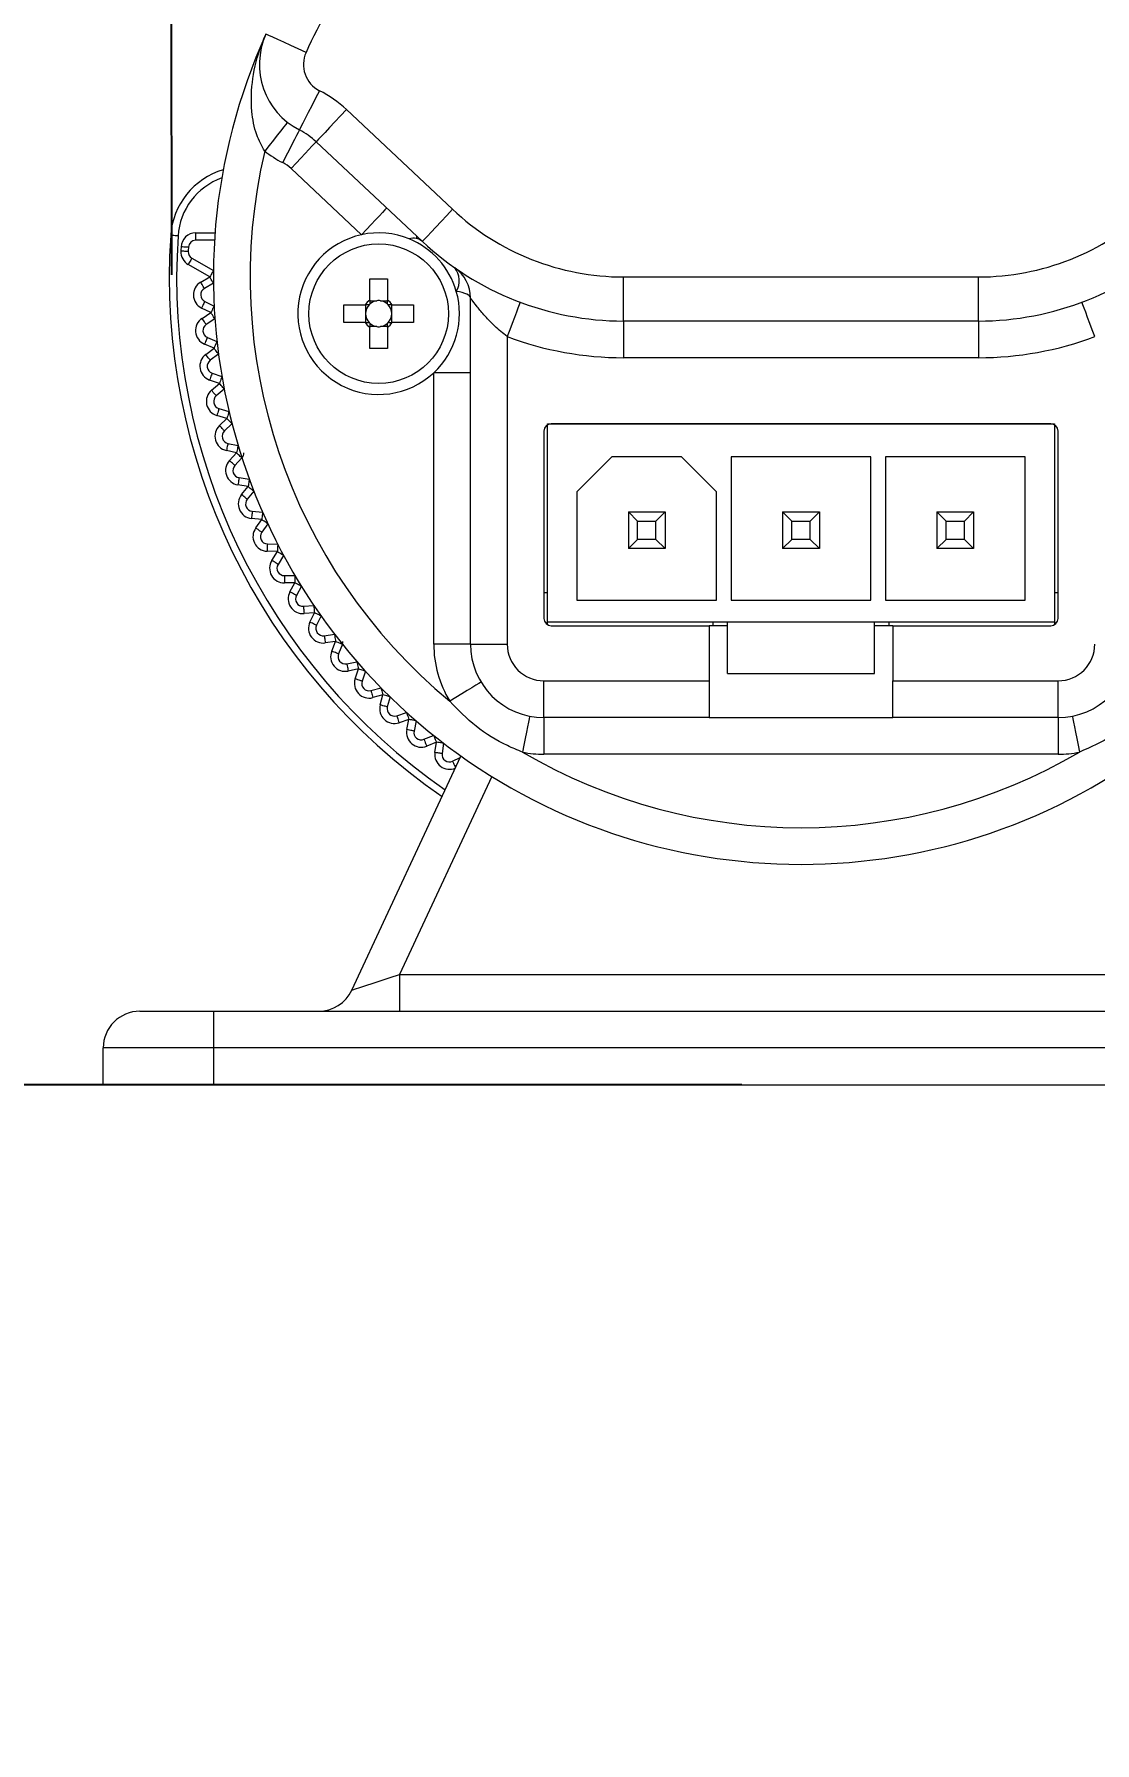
# Model space of a CAD drawing. Header units: inches. Extents: x -3.6 to 56, y -4.2 to 19.1.
# Drawn here: x -0.304 to 0.816, y 7.432 to 9.237 of the extents above; entities that cross this region are included whole.
import ezdxf

# ---------------------------------------------------------------- set-up
doc = ezdxf.new("R2010")
doc.units = ezdxf.units.IN
doc.header["$MEASUREMENT"] = 0
doc.layers.add('DIMENSIONS', color=1, linetype='Continuous')
doc.styles.get("Standard").update_dxf_attribs({"font": 'Arial.ttf'})
doc.dimstyles.new('Big 1IN', dxfattribs={"dimtxt": 1, "dimasz": 1, "dimexe": 0.18, "dimexo": 0.0625, "dimgap": 0.09, "dimtad": 0, "dimtih": 1, "dimtoh": 1, "dimdec": 5, "dimzin": 0, "dimdsep": 46, "dimlunit": 4, "dimtxsty": 'Standard', "dimcen": 0.5, "dimadec": 0, "dimazin": 0, "dimtfac": 1, "dimtdec": 5, "dimtofl": 0, "dimtmove": 0, "dimatfit": 3, "dimfxl": 1, "dimtolj": 1, "dimtzin": 0, "dimarcsym": 0})

# ---------------------------------------------------------------- blocks, each defined once
blk = doc.blocks.new('*D13')
at = {"layer": 'Defpoints', "color": 0, "transparency": 16777216}
for p in [(-0.1629, 12.3502), (-0.159, 8.9205), (1.1713, 8.922)]:
    blk.add_point(p, dxfattribs=at)
at = {"layer": 'DIMENSIONS', "color": 0, "lineweight": -2, "transparency": 16777216}
for p, q in [((0.5022, 12.351), (2.2622, 16.7386)), ((2.2622, 16.7386), (2.4422, 16.7386)), ((1.1712, 8.9845), (1.1671, 12.5318)), ((-0.159, 8.983), (-0.1631, 12.5302)), ((1.1673, 12.3518), (-0.1629, 12.3502)), ((2.1673, 12.3529), (3.1673, 12.3541)), ((-1.1629, 12.3491), (-2.1629, 12.3479))]:
    blk.add_line(p, q, dxfattribs=at)
at = {"layer": 'DIMENSIONS', "color": 0, "transparency": 16777216}
for points in [[(-1.1631, 12.5158), (-1.1627, 12.1824), (-0.1629, 12.3502)], [(2.1671, 12.5196), (2.1675, 12.1863), (1.1673, 12.3518)]]:
    blk.add_solid(points, dxfattribs=at)
at = {"layer": 'DIMENSIONS', "color": 0, "transparency": 16777216, "insert": (6.1612, 16.7386), "char_height": 1, "attachment_point": 5}
blk.add_mtext('\\A1;1{\\H1x;\\S11/32;}"\\P [33.79 mm]', dxfattribs=at)
blk = doc.blocks.new('*D14')
at = {"layer": 'Defpoints', "color": 0, "transparency": 16777216}
for p in [(-3.4112, 9.4594), (0.5058, 9.4594), (0.5058, 8.1273)]:
    blk.add_point(p, dxfattribs=at)
at = {"layer": 'DIMENSIONS', "color": 0, "lineweight": -2, "transparency": 16777216}
for p, q in [((-3.4112, 10.4594), (-3.4112, 11.4594)), ((0.4433, 9.4594), (-3.5912, 9.4594)), ((0.4433, 8.1273), (-3.5912, 8.1273)), ((-3.4112, 7.1273), (-3.4112, 6.1273)), ((-3.4112, -1.9835), (-3.4112, 6.1273)), ((-2.4112, -1.9835), (-3.4112, -1.9835))]:
    blk.add_line(p, q, dxfattribs=at)
at = {"layer": 'DIMENSIONS', "color": 0, "transparency": 16777216}
for points in [[(-3.5779, 10.4594), (-3.2445, 10.4594), (-3.4112, 9.4594)], [(-3.5779, 7.1273), (-3.2445, 7.1273), (-3.4112, 8.1273)]]:
    blk.add_solid(points, dxfattribs=at)
at = {"layer": 'DIMENSIONS', "color": 0, "transparency": 16777216, "char_height": 1, "attachment_point": 5}
for s, insert in [('\\A1;1{\\H1x;\\S11/32;}"', (1.0758, -0.7241)), ('\\A1;[33.83 mm]', (1.0758, -2.71))]:
    blk.add_mtext(s, dxfattribs=dict(at, insert=insert))

msp = doc.modelspace()

# ---------------------------------------------------------------- linework, layer by layer
at = {"color": 7, "linetype": 'Continuous', "lineweight": 15}
for p, q in [((0.025554, 9.157744), (0.137718, 9.052425)), ((0.105847, 9.018483), (-0.006317, 9.123802)), ((0.041625, 9.025563), (-0.032875, 9.095517)), ((-0.133612, 9.019724), (-0.133612, 9.027484)), ((-0.113751, 9.019724), (-0.133612, 9.019724)), ((0.099556, 9.02439), (0.099556, 9.021146)), ((-0.118845, 8.980925), (-0.141573, 8.994047)), ((-0.137693, 9.000767), (-0.114965, 8.987645)), ((-0.12835, 8.975437), (-0.118845, 8.980925)), ((0.050321, 8.978985), (0.068945, 8.978985)), ((0.050321, 8.956407), (0.050321, 8.978985)), ((0.068945, 8.978985), (0.068945, 8.956407)), ((0.318318, 8.980925), (0.693337, 8.980925)), ((0.318318, 8.934365), (0.318318, 8.980925)), ((0.693337, 8.934365), (0.693337, 8.980925)), ((-0.114965, 8.974204), (-0.12447, 8.968717)), ((0.156632, 8.59293), (0.156632, 8.958854)), ((-0.117705, 8.943208), (-0.127524, 8.948112)), ((-0.126862, 8.937156), (-0.117705, 8.943208)), ((-0.124057, 8.955054), (-0.114238, 8.95015)), ((0.022773, 8.932813), (0.022773, 8.951437)), ((0.022773, 8.951437), (0.045352, 8.951437)), ((0.045987, 8.944136), (0.045987, 8.951437)), ((0.045987, 8.932813), (0.045987, 8.940114)), ((0.050321, 8.955771), (0.057622, 8.955771)), ((0.061644, 8.955771), (0.068945, 8.955771)), ((0.073279, 8.951437), (0.073279, 8.944136)), ((0.073279, 8.940114), (0.073279, 8.932813)), ((0.073914, 8.951437), (0.096492, 8.951437)), ((0.096492, 8.951437), (0.096492, 8.932813)), ((-0.113426, 8.936734), (-0.122583, 8.930683)), ((0.045352, 8.932813), (0.022773, 8.932813)), ((0.057622, 8.928479), (0.050321, 8.928479)), ((0.050321, 8.905266), (0.050321, 8.927844)), ((0.068945, 8.928479), (0.061644, 8.928479)), ((0.068945, 8.927844), (0.068945, 8.905266)), ((0.096492, 8.932813), (0.073914, 8.932813)), ((0.693337, 8.934365), (0.318318, 8.934365)), ((0.318318, 8.934365), (0.318318, 8.895566)), ((0.693337, 8.934365), (0.693337, 8.895566)), ((-0.11429, 8.905629), (-0.124387, 8.909931)), ((-0.123065, 8.899035), (-0.11429, 8.905629)), ((-0.121346, 8.91707), (-0.111249, 8.912768)), ((0.068945, 8.905266), (0.050321, 8.905266)), ((0.195431, 8.917903), (0.195431, 8.59293)), ((-0.109629, 8.899425), (-0.118403, 8.892832)), ((0.693337, 8.895566), (0.318318, 8.895566)), ((-0.108613, 8.868325), (-0.118951, 8.872009)), ((-0.116973, 8.861213), (-0.108613, 8.868325)), ((-0.116346, 8.879319), (-0.106008, 8.875634)), ((0.156632, 8.879683), (0.117832, 8.879683)), ((0.117832, 8.59293), (0.117832, 8.879683)), ((-0.103585, 8.862414), (-0.111945, 8.855302)), ((-0.100693, 8.831431), (-0.111235, 8.834485)), ((-0.109076, 8.841938), (-0.098534, 8.838885)), ((-0.108609, 8.823828), (-0.100693, 8.831431)), ((-0.095317, 8.825835), (-0.103233, 8.818231)), ((0.234231, 8.817967), (0.234231, 8.620089)), ((0.238111, 8.825727), (0.773544, 8.825727)), ((0.238111, 8.616209), (0.238111, 8.825727)), ((0.769664, 8.825727), (0.241991, 8.825727)), ((0.773544, 8.825727), (0.773544, 8.616209)), ((0.777424, 8.620089), (0.777424, 8.817967)), ((-0.09056, 8.795083), (-0.101268, 8.797494)), ((-0.099563, 8.805065), (-0.088855, 8.802653)), ((-0.098002, 8.787016), (-0.09056, 8.795083)), ((-0.084857, 8.789821), (-0.092299, 8.781754)), ((0.30601, 8.790807), (0.26915, 8.753948)), ((0.379729, 8.790807), (0.30601, 8.790807)), ((0.416588, 8.753948), (0.379729, 8.790807)), ((0.579546, 8.790807), (0.432108, 8.790807)), ((0.432108, 8.790807), (0.432108, 8.639489)), ((0.579546, 8.639489), (0.579546, 8.790807)), ((0.742504, 8.790807), (0.595066, 8.790807)), ((0.595066, 8.790807), (0.595066, 8.639489)), ((0.742504, 8.639489), (0.742504, 8.790807)), ((-0.078251, 8.759413), (-0.089085, 8.761174)), ((-0.08784, 8.768833), (-0.077006, 8.767072)), ((-0.085193, 8.750911), (-0.078251, 8.759413)), ((-0.07224, 8.754505), (-0.079182, 8.746004)), ((0.26915, 8.753948), (0.26915, 8.639489)), ((0.416588, 8.639489), (0.416588, 8.753948)), ((-0.063811, 8.724551), (-0.074731, 8.725655)), ((-0.073951, 8.733375), (-0.063031, 8.732272)), ((-0.070227, 8.715646), (-0.063811, 8.724551)), ((0.333169, 8.722908), (0.32347, 8.732608)), ((0.32347, 8.732608), (0.362269, 8.732608)), ((0.32347, 8.732608), (0.32347, 8.693808)), ((0.333169, 8.722908), (0.352569, 8.722908)), ((0.333169, 8.703508), (0.333169, 8.722908)), ((0.352569, 8.722908), (0.362269, 8.732608)), ((0.352569, 8.703508), (0.352569, 8.722908)), ((0.362269, 8.732608), (0.362269, 8.693808)), ((0.496127, 8.722908), (0.486427, 8.732608)), ((0.486427, 8.732608), (0.525227, 8.732608)), ((0.486427, 8.732608), (0.486427, 8.693808)), ((0.496127, 8.722908), (0.515527, 8.722908)), ((0.496127, 8.703508), (0.496127, 8.722908)), ((0.515527, 8.722908), (0.525227, 8.732608)), ((0.515527, 8.703508), (0.515527, 8.722908)), ((0.525227, 8.732608), (0.525227, 8.693808)), ((0.659085, 8.722908), (0.649385, 8.732608)), ((0.649385, 8.732608), (0.688185, 8.732608)), ((0.649385, 8.732608), (0.649385, 8.693808)), ((0.659085, 8.722908), (0.678485, 8.722908)), ((0.659085, 8.703508), (0.659085, 8.722908)), ((0.678485, 8.722908), (0.688185, 8.732608)), ((0.678485, 8.703508), (0.678485, 8.722908)), ((0.688185, 8.732608), (0.688185, 8.693808)), ((-0.057515, 8.720016), (-0.06393, 8.71111)), ((0.32347, 8.693808), (0.333169, 8.703508)), ((0.352569, 8.703508), (0.333169, 8.703508)), ((0.362269, 8.693808), (0.352569, 8.703508)), ((0.486427, 8.693808), (0.496127, 8.703508)), ((0.515527, 8.703508), (0.496127, 8.703508)), ((0.525227, 8.693808), (0.515527, 8.703508)), ((0.649385, 8.693808), (0.659085, 8.703508)), ((0.678485, 8.703508), (0.659085, 8.703508)), ((0.688185, 8.693808), (0.678485, 8.703508)), ((-0.047292, 8.690625), (-0.058259, 8.691067)), ((-0.057947, 8.698821), (-0.04698, 8.698379)), ((-0.053158, 8.681349), (-0.047292, 8.690625)), ((-0.040734, 8.686478), (-0.0466, 8.677201)), ((0.362269, 8.693808), (0.32347, 8.693808)), ((0.525227, 8.693808), (0.486427, 8.693808)), ((0.688185, 8.693808), (0.649385, 8.693808)), ((-0.039885, 8.665296), (-0.028912, 8.665517)), ((-0.028755, 8.657758), (-0.039729, 8.657537)), ((-0.034051, 8.648145), (-0.028755, 8.657758)), ((-0.021958, 8.654015), (-0.027254, 8.644401)), ((-0.019832, 8.632922), (-0.008892, 8.633805)), ((0.238111, 8.647249), (0.234231, 8.647249)), ((0.26915, 8.639489), (0.416588, 8.639489)), ((0.432108, 8.639489), (0.579546, 8.639489)), ((0.595066, 8.639489), (0.742504, 8.639489)), ((0.777424, 8.647249), (0.773544, 8.647249)), ((-0.008268, 8.626071), (-0.019208, 8.625188)), ((-0.012973, 8.616155), (-0.008268, 8.626071)), ((-0.001257, 8.622744), (-0.005962, 8.612828)), ((0.428228, 8.616209), (0.238111, 8.616209)), ((0.238111, 8.613369), (0.238111, 8.616209)), ((0.412708, 8.616209), (0.412708, 8.61233)), ((0.583426, 8.616209), (0.428228, 8.616209)), ((0.428228, 8.56189), (0.428228, 8.616209)), ((0.773544, 8.616209), (0.583426, 8.616209)), ((0.583426, 8.56189), (0.583426, 8.616209)), ((0.598946, 8.61233), (0.598946, 8.616209)), ((0.773544, 8.616209), (0.773544, 8.613369)), ((0.002139, 8.601819), (0.013005, 8.603361)), ((0.014096, 8.595678), (0.003229, 8.594136)), ((0.009998, 8.585496), (0.014096, 8.595678)), ((0.241991, 8.61233), (0.408828, 8.61233)), ((0.408828, 8.61233), (0.408828, 8.55413)), ((0.428228, 8.61233), (0.408828, 8.61233)), ((0.602826, 8.61233), (0.583426, 8.61233)), ((0.602826, 8.61233), (0.602826, 8.55413)), ((0.602826, 8.61233), (0.769664, 8.61233)), ((0.021295, 8.592781), (0.017197, 8.582599)), ((0.156632, 8.59293), (0.117832, 8.59293)), ((0.156632, 8.59293), (0.195431, 8.59293)), ((0.025948, 8.572098), (0.036701, 8.574294)), ((0.038254, 8.566691), (0.0275, 8.564495)), ((0.034778, 8.55628), (0.038254, 8.566691)), ((0.045614, 8.564233), (0.042138, 8.553823)), ((0.428228, 8.56189), (0.583426, 8.56189)), ((0.051507, 8.54387), (0.062109, 8.54671)), ((0.234231, 8.515331), (0.234231, 8.55413)), ((0.234231, 8.55413), (0.408828, 8.55413)), ((0.408828, 8.55413), (0.408828, 8.515331)), ((0.602826, 8.55413), (0.777424, 8.55413)), ((0.602826, 8.515331), (0.602826, 8.55413)), ((0.777424, 8.515331), (0.777424, 8.55413)), ((0.064117, 8.539215), (0.053516, 8.536374)), ((0.061277, 8.528613), (0.064117, 8.539215)), ((0.071613, 8.537207), (0.068772, 8.526605)), ((0.078725, 8.517236), (0.089136, 8.520712)), ((0.091593, 8.513351), (0.081182, 8.509876)), ((0.089398, 8.502597), (0.091593, 8.513351)), ((0.099196, 8.511799), (0.097001, 8.501045)), ((0.408828, 8.515331), (0.234231, 8.515331)), ((0.234231, 8.515331), (0.234231, 8.476531)), ((0.408828, 8.515331), (0.602826, 8.515331)), ((0.777424, 8.515331), (0.602826, 8.515331)), ((0.777424, 8.515331), (0.777424, 8.476531)), ((0.107501, 8.492294), (0.117683, 8.496392)), ((0.12058, 8.489193), (0.110398, 8.485095)), ((0.119038, 8.478327), (0.12058, 8.489193)), ((0.128263, 8.488103), (0.126721, 8.477236)), ((0.03128, 8.227337), (0.146594, 8.47463)), ((0.137731, 8.469135), (0.145823, 8.472975)), ((0.777424, 8.476531), (0.234231, 8.476531)), ((0.081736, 8.243734), (0.929918, 8.243734)), ((0.081736, 8.243734), (0.081736, 8.204935)), ((-0.192564, 8.204935), (-0.114965, 8.204935)), ((-0.114965, 8.204935), (1.126619, 8.204935)), ((-0.114965, 8.204935), (-0.114965, 8.166135)), ((-0.231363, 8.127336), (-0.231363, 8.166135)), ((-0.114965, 8.166135), (-0.231363, 8.166135)), ((1.126619, 8.166135), (-0.114965, 8.166135)), ((-0.114965, 8.166135), (-0.114965, 8.127336)), ((-0.114965, 8.127336), (-0.231363, 8.127336)), ((-0.114965, 8.127336), (1.126619, 8.127336))]:
    msp.add_line(p, q, dxfattribs=at)
at = {"color": 8, "linetype": 'Continuous', "lineweight": 15}
for p, q in [((-0.133612, 9.027484), (-0.113216, 9.027484)), ((0.179295, 8.452948), (0.081736, 8.243734))]:
    msp.add_line(p, q, dxfattribs=at)
at = {"color": 7, "linetype": 'Continuous', "lineweight": 15, "flags": 128}
for points in [[(-0.017066, 9.218255), (-0.025338, 9.222009), (-0.033291, 9.225619), (-0.040621, 9.228945), (-0.047045, 9.231861), (-0.052318, 9.234255), (-0.056236, 9.236033), (-0.058648, 9.237128), (-0.059463, 9.237498)], [(-0.002928, 9.177787), (-0.007062, 9.169699), (-0.011037, 9.161922), (-0.014701, 9.154754), (-0.017912, 9.148472), (-0.020547, 9.143316), (-0.022505, 9.139485), (-0.023711, 9.137126), (-0.024118, 9.136329)], [(0.025554, 9.157744), (0.019336, 9.151122), (0.013358, 9.144755), (0.007848, 9.138887), (0.003018, 9.133743), (-0.000945, 9.129522), (-0.003891, 9.126386), (-0.005704, 9.124454), (-0.006317, 9.123802)], [(-0.036775, 9.144433), (-0.037236, 9.143847), (-0.038601, 9.142112), (-0.040818, 9.139293), (-0.043801, 9.135501), (-0.047436, 9.130879), (-0.051583, 9.125607), (-0.056082, 9.119886), (-0.060762, 9.113936)], [(-0.024118, 9.136329), (-0.024457, 9.135665), (-0.025462, 9.133699), (-0.027094, 9.130507), (-0.02929, 9.12621), (-0.031966, 9.120975), (-0.035019, 9.115002), (-0.038331, 9.108521), (-0.041776, 9.101781)], [(-0.006317, 9.123802), (-0.006827, 9.123258), (-0.008338, 9.121649), (-0.010793, 9.119035), (-0.014095, 9.115518), (-0.01812, 9.111231), (-0.022712, 9.106341), (-0.027694, 9.101035), (-0.032875, 9.095517)], [(0.068184, 9.053848), (0.067673, 9.053304), (0.066162, 9.051695), (0.063708, 9.049081), (0.060405, 9.045563), (0.05638, 9.041277), (0.051789, 9.036387), (0.046806, 9.031081), (0.041625, 9.025563)], [(0.137718, 9.052425), (0.1315, 9.045803), (0.125521, 9.039436), (0.120011, 9.033568), (0.115182, 9.028424), (0.111218, 9.024203), (0.108273, 9.021067), (0.106459, 9.019135), (0.105847, 9.018483)], [(-0.152335, 9.024319), (-0.153846, 9.024419), (-0.155298, 9.024514), (-0.156637, 9.024603), (-0.15781, 9.02468), (-0.158773, 9.024743), (-0.159489, 9.024791), (-0.15993, 9.02482), (-0.160078, 9.024829)], [(-0.141362, 9.012341), (-0.141511, 9.012348), (-0.141952, 9.012369), (-0.142669, 9.012404), (-0.143633, 9.012451), (-0.144807, 9.012508), (-0.146147, 9.012573), (-0.147601, 9.012643), (-0.149113, 9.012717)], [(-0.141566, 9.00781), (-0.141715, 9.007816), (-0.142157, 9.007834), (-0.142873, 9.007864), (-0.143837, 9.007904), (-0.145012, 9.007953), (-0.146353, 9.008008), (-0.147807, 9.008069), (-0.14932, 9.008131)], [(-0.137693, 9.000767), (-0.137768, 9.000638), (-0.137989, 9.000256), (-0.138347, 8.999635), (-0.13883, 8.998799), (-0.139418, 8.997781), (-0.140088, 8.996619), (-0.140816, 8.995358), (-0.141573, 8.994047)], [(-0.12447, 8.968717), (-0.124544, 8.968846), (-0.124765, 8.969228), (-0.125124, 8.969849), (-0.125606, 8.970685), (-0.126194, 8.971703), (-0.126865, 8.972865), (-0.127593, 8.974126), (-0.12835, 8.975437)], [(-0.114965, 8.987645), (-0.115039, 8.987516), (-0.11526, 8.987133), (-0.115619, 8.986512), (-0.116101, 8.985677), (-0.116689, 8.984658), (-0.11736, 8.983497), (-0.118088, 8.982236), (-0.118845, 8.980925)], [(-0.114965, 8.974204), (-0.115039, 8.974334), (-0.11526, 8.974716), (-0.115619, 8.975337), (-0.116101, 8.976173), (-0.116689, 8.977191), (-0.11736, 8.978353), (-0.118088, 8.979614), (-0.118845, 8.980925)], [(0.156632, 8.958854), (0.156381, 8.959839), (0.155634, 8.960811), (0.154398, 8.961758), (0.152691, 8.962667), (0.150534, 8.963527), (0.147955, 8.964327), (0.144988, 8.965056), (0.14167, 8.965706)], [(-0.124057, 8.955054), (-0.124124, 8.954921), (-0.124321, 8.954526), (-0.124641, 8.953884), (-0.125073, 8.953021), (-0.125598, 8.951969), (-0.126197, 8.950769), (-0.126848, 8.949466), (-0.127524, 8.948112)], [(-0.114238, 8.95015), (-0.114305, 8.950017), (-0.114502, 8.949622), (-0.114822, 8.94898), (-0.115253, 8.948117), (-0.115779, 8.947065), (-0.116378, 8.945865), (-0.117029, 8.944562), (-0.117705, 8.943208)], [(-0.113426, 8.936734), (-0.113509, 8.936859), (-0.113752, 8.937227), (-0.114148, 8.937825), (-0.11468, 8.93863), (-0.115328, 8.939611), (-0.116068, 8.940731), (-0.11687, 8.941945), (-0.117705, 8.943208)], [(0.209085, 8.954221), (0.208823, 8.953523), (0.208046, 8.951456), (0.206784, 8.9481), (0.205086, 8.943583), (0.203017, 8.93808), (0.200656, 8.931801), (0.198095, 8.924988), (0.195431, 8.917903)], [(0.816223, 8.917903), (0.813559, 8.924988), (0.810998, 8.931801), (0.808637, 8.93808), (0.806568, 8.943583), (0.80487, 8.9481), (0.803608, 8.951456), (0.802831, 8.953523), (0.802569, 8.954221)], [(-0.122583, 8.930683), (-0.122665, 8.930807), (-0.122909, 8.931175), (-0.123304, 8.931774), (-0.123836, 8.932579), (-0.124484, 8.93356), (-0.125224, 8.934679), (-0.126027, 8.935893), (-0.126862, 8.937156)], [(-0.121346, 8.91707), (-0.121404, 8.916933), (-0.121577, 8.916526), (-0.121858, 8.915867), (-0.122237, 8.914979), (-0.122698, 8.913897), (-0.123224, 8.912663), (-0.123794, 8.911324), (-0.124387, 8.909931)], [(-0.111249, 8.912768), (-0.111307, 8.912631), (-0.11148, 8.912224), (-0.111761, 8.911565), (-0.112139, 8.910677), (-0.1126, 8.909595), (-0.113126, 8.908361), (-0.113697, 8.907022), (-0.11429, 8.905629)], [(-0.109629, 8.899425), (-0.109718, 8.899544), (-0.109983, 8.899898), (-0.110414, 8.900471), (-0.110994, 8.901242), (-0.1117, 8.902182), (-0.112506, 8.903255), (-0.113381, 8.904419), (-0.11429, 8.905629)], [(-0.118403, 8.892832), (-0.118492, 8.892951), (-0.118758, 8.893304), (-0.119188, 8.893877), (-0.119768, 8.894649), (-0.120475, 8.895589), (-0.121281, 8.896661), (-0.122155, 8.897825), (-0.123065, 8.899035)], [(-0.116346, 8.879319), (-0.116396, 8.879178), (-0.116545, 8.878762), (-0.116785, 8.878087), (-0.117109, 8.877178), (-0.117504, 8.87607), (-0.117954, 8.874806), (-0.118443, 8.873435), (-0.118951, 8.872009)], [(-0.106008, 8.875634), (-0.106058, 8.875494), (-0.106206, 8.875078), (-0.106447, 8.874402), (-0.106771, 8.873493), (-0.107165, 8.872385), (-0.107616, 8.871122), (-0.108104, 8.869751), (-0.108613, 8.868325)], [(-0.103585, 8.862414), (-0.103681, 8.862527), (-0.103968, 8.862864), (-0.104432, 8.86341), (-0.105057, 8.864145), (-0.105819, 8.865041), (-0.106689, 8.866063), (-0.107632, 8.867171), (-0.108613, 8.868325)], [(-0.111945, 8.855302), (-0.112042, 8.855416), (-0.112328, 8.855752), (-0.112792, 8.856299), (-0.113418, 8.857034), (-0.11418, 8.857929), (-0.115049, 8.858951), (-0.115992, 8.86006), (-0.116973, 8.861213)], [(-0.109076, 8.841938), (-0.109118, 8.841795), (-0.109241, 8.841371), (-0.10944, 8.840682), (-0.109709, 8.839755), (-0.110036, 8.838626), (-0.110409, 8.837337), (-0.110814, 8.835939), (-0.111235, 8.834485)], [(-0.098534, 8.838885), (-0.098575, 8.838741), (-0.098698, 8.838317), (-0.098898, 8.837628), (-0.099166, 8.836701), (-0.099493, 8.835572), (-0.099867, 8.834283), (-0.100272, 8.832885), (-0.100693, 8.831431)], [(-0.095317, 8.825835), (-0.095421, 8.825942), (-0.095727, 8.826261), (-0.096223, 8.826778), (-0.096892, 8.827474), (-0.097706, 8.828322), (-0.098636, 8.829289), (-0.099644, 8.830339), (-0.100693, 8.831431)], [(-0.103233, 8.818231), (-0.103336, 8.818339), (-0.103642, 8.818657), (-0.104139, 8.819175), (-0.104807, 8.819871), (-0.105622, 8.820719), (-0.106551, 8.821686), (-0.10756, 8.822736), (-0.108609, 8.823828)], [(-0.099563, 8.805065), (-0.099595, 8.804919), (-0.099692, 8.804488), (-0.09985, 8.803789), (-0.100062, 8.802847), (-0.10032, 8.8017), (-0.100615, 8.800391), (-0.100935, 8.798971), (-0.101268, 8.797494)], [(-0.088855, 8.802653), (-0.088888, 8.802508), (-0.088985, 8.802077), (-0.089143, 8.801377), (-0.089355, 8.800436), (-0.089613, 8.799289), (-0.089908, 8.79798), (-0.090228, 8.79656), (-0.09056, 8.795083)], [(-0.084857, 8.789821), (-0.084966, 8.789922), (-0.085291, 8.790222), (-0.085818, 8.790708), (-0.086527, 8.791362), (-0.087391, 8.79216), (-0.088377, 8.793069), (-0.089447, 8.794056), (-0.09056, 8.795083)], [(-0.092299, 8.781754), (-0.092408, 8.781855), (-0.092733, 8.782155), (-0.09326, 8.782641), (-0.093969, 8.783295), (-0.094834, 8.784093), (-0.09582, 8.785002), (-0.09689, 8.785989), (-0.098002, 8.787016)], [(-0.08784, 8.768833), (-0.087864, 8.768686), (-0.087935, 8.76825), (-0.08805, 8.767542), (-0.088204, 8.76659), (-0.088393, 8.765429), (-0.088608, 8.764105), (-0.088842, 8.762668), (-0.089085, 8.761174)], [(-0.077006, 8.767072), (-0.07703, 8.766925), (-0.077101, 8.766489), (-0.077216, 8.765782), (-0.077371, 8.764829), (-0.07756, 8.763668), (-0.077775, 8.762344), (-0.078008, 8.760907), (-0.078251, 8.759413)], [(-0.07224, 8.754505), (-0.072356, 8.7546), (-0.072698, 8.754879), (-0.073253, 8.755332), (-0.074001, 8.755943), (-0.074912, 8.756686), (-0.075951, 8.757535), (-0.077079, 8.758456), (-0.078251, 8.759413)], [(-0.079182, 8.746004), (-0.079297, 8.746098), (-0.079639, 8.746377), (-0.080195, 8.746831), (-0.080942, 8.747441), (-0.081853, 8.748185), (-0.082892, 8.749033), (-0.08402, 8.749954), (-0.085193, 8.750911)], [(-0.073951, 8.733375), (-0.073966, 8.733227), (-0.07401, 8.732788), (-0.074082, 8.732074), (-0.074179, 8.731114), (-0.074298, 8.729944), (-0.074433, 8.728609), (-0.074579, 8.727161), (-0.074731, 8.725655)], [(-0.063031, 8.732272), (-0.063046, 8.732124), (-0.06309, 8.731684), (-0.063162, 8.730971), (-0.063259, 8.730011), (-0.063378, 8.728841), (-0.063513, 8.727506), (-0.063659, 8.726058), (-0.063811, 8.724551)], [(-0.057515, 8.720016), (-0.057636, 8.720103), (-0.057994, 8.720361), (-0.058576, 8.72078), (-0.059359, 8.721344), (-0.060313, 8.722031), (-0.061402, 8.722816), (-0.062583, 8.723667), (-0.063811, 8.724551)], [(-0.06393, 8.71111), (-0.064051, 8.711197), (-0.06441, 8.711456), (-0.064991, 8.711875), (-0.065774, 8.712439), (-0.066729, 8.713126), (-0.067817, 8.71391), (-0.068998, 8.714761), (-0.070227, 8.715646)], [(-0.057947, 8.698821), (-0.057953, 8.698672), (-0.05797, 8.698231), (-0.057999, 8.697514), (-0.058038, 8.69655), (-0.058085, 8.695375), (-0.058139, 8.694034), (-0.058198, 8.69258), (-0.058259, 8.691067)], [(-0.04698, 8.698379), (-0.046986, 8.69823), (-0.047004, 8.697789), (-0.047033, 8.697072), (-0.047071, 8.696108), (-0.047119, 8.694933), (-0.047173, 8.693592), (-0.047231, 8.692138), (-0.047292, 8.690625)], [(-0.040734, 8.686478), (-0.04086, 8.686558), (-0.041233, 8.686794), (-0.041839, 8.687177), (-0.042655, 8.687693), (-0.043649, 8.688321), (-0.044782, 8.689038), (-0.046013, 8.689816), (-0.047292, 8.690625)], [(-0.0466, 8.677201), (-0.046726, 8.677281), (-0.047099, 8.677517), (-0.047705, 8.6779), (-0.048521, 8.678416), (-0.049515, 8.679045), (-0.050649, 8.679762), (-0.051879, 8.68054), (-0.053158, 8.681349)], [(-0.039885, 8.665296), (-0.039882, 8.665147), (-0.039873, 8.664705), (-0.039859, 8.663988), (-0.039839, 8.663023), (-0.039816, 8.661848), (-0.039789, 8.660506), (-0.039759, 8.659051), (-0.039729, 8.657537)], [(-0.028912, 8.665517), (-0.028909, 8.665368), (-0.0289, 8.664926), (-0.028885, 8.664209), (-0.028866, 8.663244), (-0.028842, 8.662069), (-0.028815, 8.660727), (-0.028786, 8.659272), (-0.028755, 8.657758)], [(-0.021958, 8.654015), (-0.022089, 8.654086), (-0.022476, 8.6543), (-0.023104, 8.654645), (-0.023949, 8.655111), (-0.024979, 8.655678), (-0.026154, 8.656326), (-0.027429, 8.657028), (-0.028755, 8.657758)], [(-0.027254, 8.644401), (-0.027384, 8.644473), (-0.027771, 8.644686), (-0.028399, 8.645032), (-0.029244, 8.645497), (-0.030274, 8.646065), (-0.03145, 8.646712), (-0.032725, 8.647414), (-0.034051, 8.648145)], [(-0.019832, 8.632922), (-0.01982, 8.632774), (-0.019785, 8.632333), (-0.019727, 8.631619), (-0.019649, 8.630657), (-0.019555, 8.629485), (-0.019447, 8.628147), (-0.01933, 8.626696), (-0.019208, 8.625188)], [(-0.008892, 8.633805), (-0.00888, 8.633657), (-0.008845, 8.633217), (-0.008787, 8.632502), (-0.008709, 8.63154), (-0.008615, 8.630368), (-0.008507, 8.629031), (-0.00839, 8.62758), (-0.008268, 8.626071)], [(-0.005962, 8.612828), (-0.006097, 8.612892), (-0.006496, 8.613081), (-0.007144, 8.613389), (-0.008016, 8.613803), (-0.009078, 8.614307), (-0.01029, 8.614882), (-0.011605, 8.615506), (-0.012973, 8.616155)], [(-0.001257, 8.622744), (-0.001392, 8.622808), (-0.001791, 8.622997), (-0.002439, 8.623305), (-0.00331, 8.623718), (-0.004373, 8.624222), (-0.005585, 8.624798), (-0.0069, 8.625422), (-0.008268, 8.626071)], [(0.002139, 8.601819), (0.00216, 8.601671), (0.002222, 8.601234), (0.002322, 8.600524), (0.002458, 8.599568), (0.002623, 8.598404), (0.002812, 8.597076), (0.003016, 8.595635), (0.003229, 8.594136)], [(0.013005, 8.603361), (0.013026, 8.603213), (0.013088, 8.602776), (0.013189, 8.602066), (0.013325, 8.60111), (0.01349, 8.599946), (0.013679, 8.598618), (0.013883, 8.597177), (0.014096, 8.595678)], [(0.021295, 8.592781), (0.021156, 8.592836), (0.020747, 8.593001), (0.020081, 8.593269), (0.019186, 8.593629), (0.018095, 8.594068), (0.016851, 8.594569), (0.0155, 8.595113), (0.014096, 8.595678)], [(0.021295, 8.592781), (0.021799, 8.594742), (0.021856, 8.595678)], [(0.017197, 8.582599), (0.017058, 8.582654), (0.016649, 8.582819), (0.015983, 8.583087), (0.015088, 8.583447), (0.013997, 8.583886), (0.012753, 8.584387), (0.011402, 8.584931), (0.009998, 8.585496)], [(0.025948, 8.572098), (0.025977, 8.571952), (0.026066, 8.57152), (0.026209, 8.570817), (0.026402, 8.569871), (0.026637, 8.568719), (0.026906, 8.567405), (0.027197, 8.565979), (0.0275, 8.564495)], [(0.036701, 8.574294), (0.036731, 8.574148), (0.036819, 8.573715), (0.036963, 8.573012), (0.037156, 8.572067), (0.037391, 8.570915), (0.03766, 8.5696), (0.037951, 8.568174), (0.038254, 8.566691)], [(0.045614, 8.564233), (0.045473, 8.564281), (0.045054, 8.56442), (0.044374, 8.564647), (0.043458, 8.564953), (0.042343, 8.565325), (0.04107, 8.56575), (0.03969, 8.566211), (0.038254, 8.566691)], [(0.042138, 8.553823), (0.041997, 8.55387), (0.041578, 8.55401), (0.040898, 8.554237), (0.039983, 8.554542), (0.038867, 8.554915), (0.037595, 8.55534), (0.036214, 8.555801), (0.034778, 8.55628)], [(0.051507, 8.54387), (0.051546, 8.543726), (0.05166, 8.543299), (0.051846, 8.542607), (0.052096, 8.541674), (0.0524, 8.540539), (0.052747, 8.539243), (0.053124, 8.537837), (0.053516, 8.536374)], [(0.062109, 8.54671), (0.062148, 8.546566), (0.062262, 8.54614), (0.062447, 8.545447), (0.062697, 8.544515), (0.063002, 8.543379), (0.063349, 8.542083), (0.063726, 8.540677), (0.064117, 8.539215)], [(0.167846, 8.552747), (0.167208, 8.552361), (0.165319, 8.551218), (0.162252, 8.549361), (0.158124, 8.546862), (0.153094, 8.543818), (0.147356, 8.540344), (0.141129, 8.536575), (0.134653, 8.532656)], [(0.068772, 8.526605), (0.068628, 8.526644), (0.068202, 8.526758), (0.067509, 8.526943), (0.066577, 8.527193), (0.065441, 8.527498), (0.064145, 8.527845), (0.062739, 8.528222), (0.061277, 8.528613)], [(0.071613, 8.537207), (0.071469, 8.537245), (0.071042, 8.537359), (0.07035, 8.537545), (0.069418, 8.537795), (0.068282, 8.538099), (0.066986, 8.538446), (0.06558, 8.538823), (0.064117, 8.539215)], [(0.078725, 8.517236), (0.078772, 8.517095), (0.078912, 8.516676), (0.079139, 8.515996), (0.079445, 8.51508), (0.079817, 8.513965), (0.080242, 8.512692), (0.080703, 8.511311), (0.081182, 8.509876)], [(0.089136, 8.520712), (0.089183, 8.52057), (0.089323, 8.520151), (0.08955, 8.519471), (0.089855, 8.518556), (0.090228, 8.51744), (0.090653, 8.516168), (0.091114, 8.514787), (0.091593, 8.513351)], [(0.099196, 8.511799), (0.09905, 8.511829), (0.098617, 8.511917), (0.097915, 8.512061), (0.096969, 8.512254), (0.095817, 8.512489), (0.094503, 8.512757), (0.093076, 8.513048), (0.091593, 8.513351)], [(0.219197, 8.516801), (0.219053, 8.51607), (0.218625, 8.513903), (0.217931, 8.510386), (0.216996, 8.505652), (0.215857, 8.499884), (0.214557, 8.493303), (0.213147, 8.486163), (0.211681, 8.478737)], [(0.792457, 8.516801), (0.792601, 8.51607), (0.793029, 8.513903), (0.793724, 8.510386), (0.794659, 8.505652), (0.795798, 8.499884), (0.797097, 8.493303), (0.798507, 8.486163), (0.799974, 8.478737)], [(0.097001, 8.501045), (0.096855, 8.501075), (0.096422, 8.501163), (0.095719, 8.501307), (0.094774, 8.5015), (0.093622, 8.501735), (0.092307, 8.502003), (0.090881, 8.502295), (0.089398, 8.502597)], [(0.107501, 8.492294), (0.107557, 8.492156), (0.107722, 8.491746), (0.107989, 8.491081), (0.10835, 8.490186), (0.108789, 8.489095), (0.10929, 8.48785), (0.109833, 8.4865), (0.110398, 8.485095)], [(0.117683, 8.496392), (0.117739, 8.496254), (0.117903, 8.495844), (0.118171, 8.495179), (0.118532, 8.494284), (0.118971, 8.493193), (0.119471, 8.491948), (0.120015, 8.490598), (0.12058, 8.489193)], [(0.128263, 8.488103), (0.128115, 8.488124), (0.127678, 8.488186), (0.126968, 8.488287), (0.126013, 8.488422), (0.124849, 8.488588), (0.12352, 8.488776), (0.122079, 8.488981), (0.12058, 8.489193)], [(0.126721, 8.477236), (0.126573, 8.477257), (0.126136, 8.477319), (0.125426, 8.47742), (0.124471, 8.477556), (0.123307, 8.477721), (0.121978, 8.477909), (0.120537, 8.478114), (0.119038, 8.478327)], [(0.03128, 8.227337), (0.032249, 8.227652), (0.035121, 8.228585), (0.039783, 8.2301), (0.046058, 8.23214), (0.053704, 8.234624), (0.062428, 8.237459), (0.071893, 8.240535), (0.081736, 8.243734)]]:
    msp.add_lwpolyline(points, dxfattribs=at)
at = {"color": 8, "linetype": 'Continuous', "lineweight": 15, "flags": 128}
msp.add_lwpolyline([(0.137731, 8.469135), (0.137795, 8.469001), (0.137984, 8.468602), (0.138291, 8.467954), (0.138705, 8.467082), (0.139209, 8.46602), (0.139784, 8.464808), (0.140408, 8.463492), (0.140909, 8.462437)], dxfattribs=at)
at = {"color": 7, "linetype": 'Continuous', "lineweight": 15}
msp.add_circle((0.059633, 8.942125), 0.073719, dxfattribs=at)
for centre, radius, start, end in [((0.505827, 8.980925), 0.574233, 145.25307, 155.587744), ((0.505827, 8.980925), 0.620792, 155.587744, 24.412256), ((0.011198, 9.205426), 0.077599, 155.587744, 242.927904), ((0.011198, 9.205426), 0.03104, 155.587744, 242.927904), ((-0.059434, 9.067232), 0.124158, 46.802582, 62.927904), ((-0.059434, 9.067232), 0.077599, 46.802582, 62.927904), ((0.505827, 8.980925), 0.581992, 166.788562, 230.37473), ((0.011198, 9.205426), 0.116398, 231.813597, 242.927904), ((-0.059434, 9.067232), 0.038799, 46.802582, 62.927904), ((-0.082648, 9.019724), 0.077599, 106.393549, 176.227816), ((0.318318, 9.244761), 0.263837, 226.802582, 270), ((0.693337, 9.244761), 0.263837, 270, 313.197418), ((0.505827, 8.980925), 0.667351, 176.227816, 235.37277), ((0.505827, 8.980925), 0.655712, 177.220933, 177.622005), ((-0.133612, 9.011964), 0.01552, 90, 177.220933), ((0.505827, 8.980925), 0.647952, 177.220933, 177.622005), ((-0.133612, 9.011964), 0.00776, 90, 177.220933), ((0.059633, 8.942125), 0.085359, 102.179046, 312.985886), ((0.059633, 8.942125), 0.085359, 67.762002, 102.179046), ((0.096348, 9.006466), 0.015318, 51.674379, 106.734411), ((0.059633, 8.942125), 0.085359, 16.036576, 67.762002), ((0.318318, 9.244761), 0.310396, 226.802582, 270), ((0.693337, 9.244761), 0.310396, 270, 313.197418), ((-0.133813, 9.007488), 0.01552, 177.622005, 240), ((-0.133813, 9.007488), 0.00776, 177.622005, 240), ((-0.12059, 8.961996), 0.01552, 120, 243.461538), ((0.117832, 8.958854), 0.038799, 0, 54.960917), ((0.122938, 8.977038), 0.021894, 328.827414, 38.34614), ((-0.12059, 8.961996), 0.00776, 120, 243.461538), ((0.059633, 8.942125), 0.017049, 123.105627, 146.894373), ((0.059633, 8.942125), 0.017049, 33.105627, 56.894373), ((0.059633, 8.942125), 0.085359, 312.985886, 16.036576), ((0.059633, 8.942125), 0.013793, 171.617424, 188.382576), ((0.059633, 8.942125), 0.013793, 137.537658, 171.617424), ((0.059633, 8.942125), 0.013793, 188.382576, 222.462342), ((0.059633, 8.942125), 0.013793, 132.462342, 137.537658), ((0.059633, 8.942125), 0.013793, 98.382576, 132.462342), ((0.059633, 8.942125), 0.013793, 81.617424, 98.382576), ((0.059633, 8.942125), 0.013793, 47.537658, 81.617424), ((0.059633, 8.942125), 0.013793, 42.462342, 47.537658), ((0.059633, 8.942125), 0.013793, 8.382576, 42.462342), ((0.059633, 8.942125), 0.013793, 317.537658, 351.617424), ((0.059633, 8.942125), 0.013793, 351.617424, 8.382576), ((-0.118304, 8.924209), 0.01552, 123.461538, 246.923077), ((-0.118304, 8.924209), 0.00776, 123.461538, 246.923077), ((0.059633, 8.942125), 0.017049, 213.105627, 236.894373), ((0.059633, 8.942125), 0.013793, 222.462342, 227.537658), ((0.059633, 8.942125), 0.013793, 227.537658, 261.617424), ((0.059633, 8.942125), 0.013793, 261.617424, 278.382576), ((0.059633, 8.942125), 0.013793, 278.382576, 312.462342), ((0.059633, 8.942125), 0.013793, 312.462342, 317.537658), ((0.059633, 8.942125), 0.017049, 303.105627, 326.894373), ((0.318318, 9.244761), 0.349195, 249.395642, 270), ((0.693337, 9.244761), 0.349195, 270, 290.604358), ((-0.113741, 8.886628), 0.01552, 126.923077, 250.384615), ((-0.113741, 8.886628), 0.00776, 126.923077, 250.384615), ((-0.106917, 8.849392), 0.01552, 130.384615, 253.846154), ((-0.106917, 8.849392), 0.00776, 130.384615, 253.846154), ((-0.097858, 8.812635), 0.01552, 133.846154, 257.307692), ((-0.097858, 8.812635), 0.00776, 133.846154, 257.307692), ((0.241991, 8.817967), 0.00776, 90, 180), ((0.769664, 8.817967), 0.00776, 0, 90), ((-0.09056, 8.795083), 0.00776, 317.307692, 0), ((-0.086595, 8.776492), 0.01552, 137.307692, 260.769231), ((-0.086595, 8.776492), 0.00776, 137.307692, 260.769231), ((-0.073171, 8.741096), 0.01552, 140.769231, 264.230769), ((-0.073171, 8.741096), 0.00776, 140.769231, 264.230769), ((-0.057634, 8.706574), 0.01552, 144.230769, 267.692308), ((-0.057634, 8.706574), 0.00776, 144.230769, 267.692308), ((-0.040041, 8.673054), 0.01552, 147.692308, 271.153846), ((-0.040041, 8.673054), 0.00776, 147.692308, 271.153846), ((-0.020457, 8.640657), 0.01552, 151.153846, 274.615385), ((-0.020457, 8.640657), 0.00776, 151.153846, 274.615385), ((0.001048, 8.609502), 0.01552, 154.615385, 278.076923), ((0.241991, 8.620089), 0.00776, 180, 270), ((0.769664, 8.620089), 0.00776, 270, 0), ((0.001048, 8.609502), 0.00776, 154.615385, 278.076923), ((0.024395, 8.579701), 0.01552, 158.076923, 281.538462), ((0.024395, 8.579701), 0.00776, 158.076923, 281.538462), ((0.234231, 8.59293), 0.116398, 180, 211.186594), ((0.234231, 8.59293), 0.077599, 180, 270), ((0.234231, 8.59293), 0.038799, 180, 270), ((0.777424, 8.59293), 0.077599, 270, 0), ((0.777424, 8.59293), 0.038799, 270, 0), ((0.049499, 8.551365), 0.01552, 161.538462, 285), ((0.049499, 8.551365), 0.00776, 161.538462, 285), ((0.076268, 8.524597), 0.01552, 165, 288.461538), ((0.076268, 8.524597), 0.00776, 165, 288.461538), ((0.104604, 8.499493), 0.01552, 168.461538, 291.923077), ((0.104604, 8.499493), 0.00776, 168.461538, 291.923077), ((0.134404, 8.476146), 0.00776, 171.923077, 295.384615), ((0.234231, 8.59293), 0.116398, 258.829366, 270), ((0.505827, 8.980925), 0.581992, 239.641229, 300.358771), ((0.777424, 8.59293), 0.116398, 270, 281.170634), ((-0.003885, 8.243734), 0.038799, 270, 335), ((-0.192564, 8.166135), 0.038799, 90, 180)]:
    msp.add_arc(centre, radius, start, end, dxfattribs=at)
at = {"color": 8, "linetype": 'Continuous', "lineweight": 15}
for centre, radius, start, end in [((-0.082648, 9.019724), 0.069839, 109.614203, 176.227816), ((0.505827, 8.980925), 0.659591, 176.227816, 235.258411), ((0.134404, 8.476146), 0.01552, 171.923077, 293.865418)]:
    msp.add_arc(centre, radius, start, end, dxfattribs=at)
at = {"color": 7, "linetype": 'Continuous', "lineweight": 15}
for centre, major_axis, start_param, end_param in [((0.057933, 8.942125), (0.012118, 0), 2.9732023, 3.309983), ((0.059633, 8.943825), (0, 0.012118), -0.16839035, 0.16839035), ((0.061332, 8.942125), (-0.012118, 0), 2.9732023, 3.309983), ((0.059633, 8.940426), (0, 0.012118), 2.9732023, 3.309983)]:
    msp.add_ellipse(centre, major_axis=major_axis, ratio=0.99011591, start_param=start_param, end_param=end_param, dxfattribs=at)
for points, knots in [([(-0.060762, 9.113936), (-0.063811, 9.119587), (-0.071002, 9.132915), (-0.075539, 9.159376), (-0.074486, 9.191387), (-0.067483, 9.218308), (-0.061323, 9.23339), (-0.05952, 9.237373), (-0.059463, 9.237498)], [0, 0, 0, 0, 0.14277871, 0.33674899, 0.60929789, 0.89512416, 0.99671038, 1, 1, 1, 1]), ([(0.050321, 8.956407), (0.050321, 8.956243), (0.050321, 8.955213), (0.050321, 8.953872), (0.050321, 8.952603), (0.050321, 8.952301)], [0, 0, 0, 0, 0.12607275, 0.79159958, 1, 1, 1, 1]), ([(0.068945, 8.952301), (0.068945, 8.952603), (0.068945, 8.953872), (0.068945, 8.955213), (0.068945, 8.956243), (0.068945, 8.956407)], [0, 0, 0, 0, 0.20840042, 0.87392725, 1, 1, 1, 1]), ([(0.195431, 8.917903), (0.190909, 8.92157), (0.181756, 8.928991), (0.171016, 8.940474), (0.163016, 8.950179), (0.159199, 8.955306), (0.157122, 8.958162), (0.156852, 8.958543), (0.156632, 8.958854)], [0, 0, 0, 0, 0.23381718, 0.47326375, 0.67255848, 0.84250222, 0.87188806, 1, 1, 1, 1]), ([(0.049457, 8.951437), (0.049155, 8.951437), (0.047886, 8.951437), (0.046545, 8.951437), (0.045516, 8.951437), (0.045352, 8.951437)], [0, 0, 0, 0, 0.20840043, 0.87392727, 1, 1, 1, 1]), ([(0.073914, 8.951437), (0.07375, 8.951437), (0.072721, 8.951437), (0.071379, 8.951437), (0.070111, 8.951437), (0.069808, 8.951437)], [0, 0, 0, 0, 0.12607273, 0.79159957, 1, 1, 1, 1]), ([(0.045352, 8.932813), (0.045516, 8.932813), (0.046545, 8.932813), (0.047886, 8.932813), (0.049155, 8.932813), (0.049457, 8.932813)], [0, 0, 0, 0, 0.12607273, 0.79159957, 1, 1, 1, 1]), ([(0.050321, 8.93195), (0.050321, 8.931647), (0.050321, 8.930379), (0.050321, 8.929038), (0.050321, 8.928008), (0.050321, 8.927844)], [0, 0, 0, 0, 0.20840041, 0.87392724, 1, 1, 1, 1]), ([(0.068945, 8.927844), (0.068945, 8.928008), (0.068945, 8.929038), (0.068945, 8.930379), (0.068945, 8.931647), (0.068945, 8.93195)], [0, 0, 0, 0, 0.12607276, 0.79159959, 1, 1, 1, 1]), ([(0.069808, 8.932813), (0.070111, 8.932813), (0.071379, 8.932813), (0.072721, 8.932813), (0.07375, 8.932813), (0.073914, 8.932813)], [0, 0, 0, 0, 0.20840043, 0.87392727, 1, 1, 1, 1]), ([(0.211681, 8.478737), (0.206299, 8.48094), (0.188962, 8.48804), (0.161668, 8.504807), (0.143651, 8.52338), (0.134653, 8.532656)], [0, 0, 0, 0, 0.1839128, 0.59245922, 1, 1, 1, 1]), ([(0.877001, 8.532656), (0.873088, 8.528353), (0.860483, 8.514494), (0.835387, 8.494587), (0.811769, 8.484016), (0.799974, 8.478737)], [0, 0, 0, 0, 0.18391304, 0.59245924, 1, 1, 1, 1])]:
    msp.add_open_spline(points, degree=3, knots=knots, dxfattribs=at)

# ---------------------------------------------------------------- dimensions: what is measured, and where the dimension line sits
at = {"layer": 'DIMENSIONS'}
for base, p1, p2, angle, picture, middle, dimtype in [((-0.1629133, 12.3502363), (1.1712759, 8.9220311), (-0.1589683, 8.920501), 180.0659037, '*D13', (2.5322357, 16.738584), 161), ((-3.411186, 9.459367), (0.505827, 8.127336), (0.505827, 9.459367), 90, '*D14', (-2.32955, -1.983544), 160)]:
    dim = msp.add_linear_dim(base=base, p1=p1, p2=p2, angle=angle, dimstyle='Big 1IN', override={"dimpost": '\\X', "dimtmove": 1}, dxfattribs=at)
    dim.commit()
    dim.dimension.update_dxf_attribs({"geometry": picture, "text_midpoint": middle, "dimtype": dimtype})

doc.saveas('drawing.dxf')
